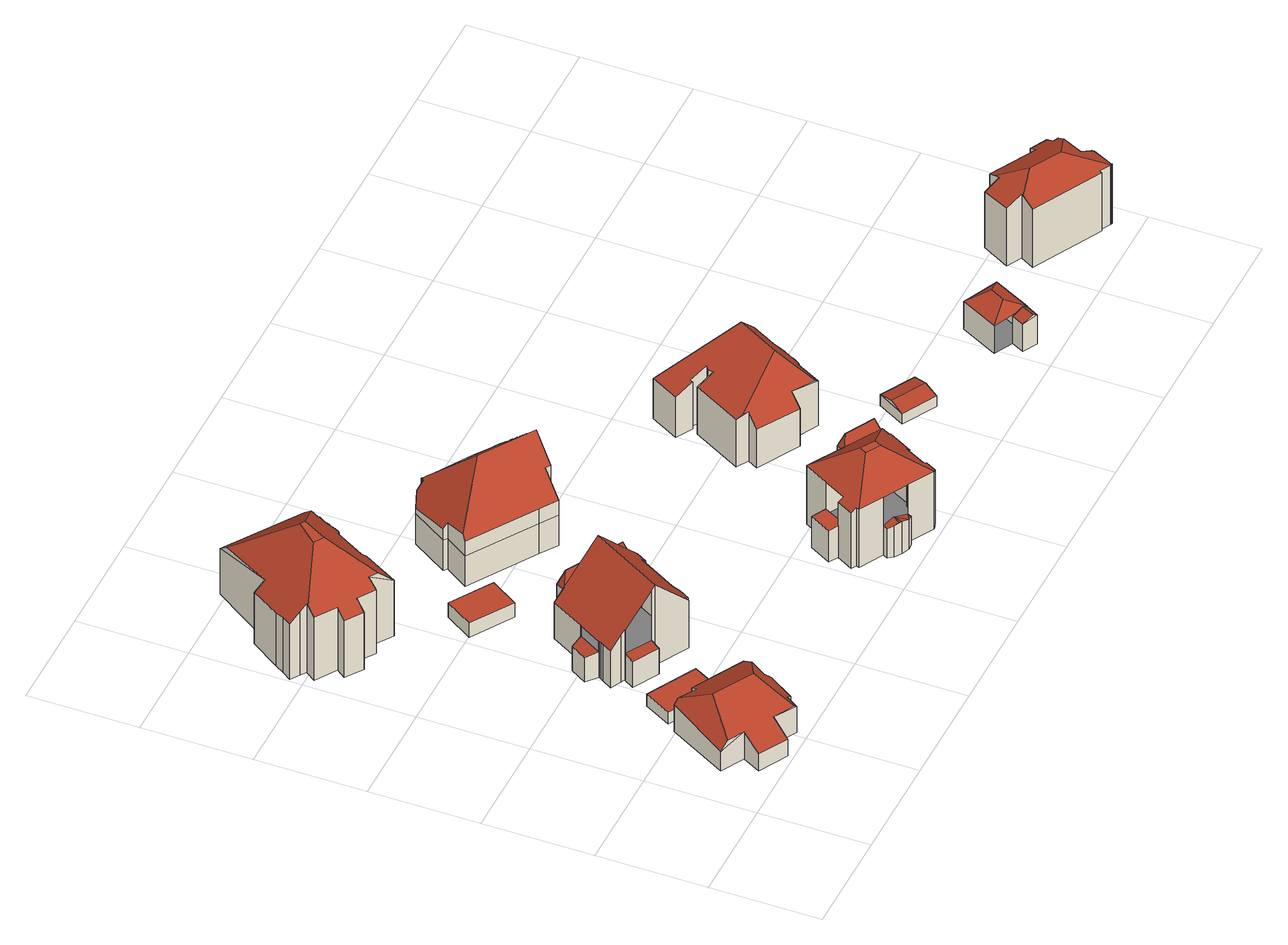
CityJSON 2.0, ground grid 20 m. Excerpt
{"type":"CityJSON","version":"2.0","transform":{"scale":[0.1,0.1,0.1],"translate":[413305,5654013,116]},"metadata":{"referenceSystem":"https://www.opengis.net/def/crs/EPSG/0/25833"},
"CityObjects":{
"building1":{"type":"Building","attributes":{"Dachtyp_tdc":"tdcFreeFormRoof","Gemeindeschluessel":14612000,"Dachneigung":30.55,"QualitaetDacherkennung":59,"Geometrietyp2DReferenz":"3000","measuredHeight":9.79,"function":"31001_9998","roofType":"5000"},"geometry":[{"type":"Solid","lod":"2","boundaries":[[[[0,1,2,3]],[[1,4,5,2]],[[4,6,7,5]],[[6,8,9,7]],[[8,10,11,9]],[[10,12,13,11]],[[12,14,15,13]],[[14,16,17,15]],[[16,18,19,17]],[[18,20,21,19]],[[20,22,23,21]],[[22,24,25,23]],[[24,26,27,25]],[[26,28,29,27]],[[28,0,3,29]],[[30,31,1,0,32]],[[12,33,34,35,20,18,16,14]],[[30,32,28,26,24,22,35,34]],[[33,10,8,6,4,31,30,34]],[[0,28,32]],[[12,10,33]],[[4,1,31]],[[22,20,35]],[[3,2,5,7,9,11,13,15,17,19,21,23,25,27,29]]]],"semantics":{"surfaces":[{"type":"WallSurface"},{"type":"RoofSurface"},{"type":"GroundSurface"}],"values":[[0,0,0,0,0,0,0,0,0,0,0,0,0,0,0,1,1,1,1,0,0,0,0,2]]}}]},
"building2":{"type":"Building","attributes":{"Dachtyp_tdc":"tdcPolyFlatRoof","Gemeindeschluessel":14612000,"Dachneigung":0,"QualitaetDacherkennung":50,"Geometrietyp2DReferenz":"3000","measuredHeight":2.49,"function":"31001_9998","roofType":"1000"},"geometry":[{"type":"Solid","lod":"2","boundaries":[[[[36,37,38,39]],[[37,40,41,38]],[[40,42,43,41]],[[42,44,45,43]],[[44,36,39,45]],[[44,42,40,37,36]],[[39,38,41,43,45]]]],"semantics":{"surfaces":[{"type":"WallSurface"},{"type":"RoofSurface"},{"type":"GroundSurface"}],"values":[[0,0,0,0,0,1,2]]}}]},
"building3":{"type":"Building","attributes":{"Gemeindeschluessel":14612000,"Geometrietyp2DReferenz":"3000","function":"31001_9998","roofType":"9999"},"children":["building3-1","building3-2","building3-3","building3-4"]},
"building3-1":{"type":"BuildingPart","attributes":{"Dachtyp_tdc":"tdcPolyFlatRoof","Dachneigung":9.59,"QualitaetDacherkennung":50,"Geometrietyp2DReferenz":"3000","measuredHeight":5.79,"roofType":"2100"},"parents":["building3"],"geometry":[{"type":"MultiSurface","lod":"2","boundaries":[[[46,47,48,49]],[[47,50,51,48]],[[50,52,53,51]],[[52,50,47,46]],[[49,48,51,53]]],"semantics":{"surfaces":[{"type":"WallSurface"},{"type":"RoofSurface"},{"type":"GroundSurface"}],"values":[0,0,0,1,2]}}]},
"building3-2":{"type":"BuildingPart","attributes":{"Dachtyp_tdc":"tdcGableRoof","Dachneigung":45.93,"QualitaetDacherkennung":42,"Geometrietyp2DReferenz":"3000","measuredHeight":17.17,"roofType":"3100"},"parents":["building3"],"geometry":[{"type":"MultiSurface","lod":"2","boundaries":[[[54,55,56,57]],[[55,58,59,56]],[[58,60,61,59]],[[60,62,63,61]],[[62,64,65,63]],[[64,66,67,65]],[[66,68,69,67]],[[68,70,49,69]],[[70,46,49]],[[71,72,73,53,52]],[[72,74,75,73]],[[74,76,77,75]],[[76,78,79,77]],[[78,80,81,79]],[[80,82,83,81]],[[82,84,85,86,83]],[[87,88,89,90,91]],[[88,92,93,89]],[[92,94,95,96,93]],[[97,98,99,100,101]],[[98,54,57,99]],[[102,94,92,88,87,84,82,80,78,76,74,72,71,70,68]],[[68,66,64,62,60,58,55,54,98,97,102]],[[57,56,59,61,63,65,67,69,49,53,73,75,77,79,81,83,86,90,89,93,96,103,104,100,99]]],"semantics":{"surfaces":[{"type":"WallSurface"},{"type":"RoofSurface"},{"type":"GroundSurface"}],"values":[0,0,0,0,0,0,0,0,0,0,0,0,0,0,0,0,0,0,0,0,0,1,1,2]}}]},
"building3-3":{"type":"BuildingPart","attributes":{"Dachtyp_tdc":"tdcPolyFlatRoof","Dachneigung":3.88,"QualitaetDacherkennung":63,"Geometrietyp2DReferenz":"3000","measuredHeight":5.46,"roofType":"2100"},"parents":["building3"],"geometry":[{"type":"MultiSurface","lod":"2","boundaries":[[[105,91,90,89]],[[85,106,107,86]],[[106,108,109,107]],[[106,85,91,105,108]],[[109,89,90,86,107]],[[108,105,89,109]]],"semantics":{"surfaces":[{"type":"WallSurface"},{"type":"RoofSurface"},{"type":"GroundSurface"}],"values":[0,0,0,1,2,0]}}]},
"building3-4":{"type":"BuildingPart","attributes":{"Dachtyp_tdc":"tdcFreeFormRoof","Dachneigung":72.08,"QualitaetDacherkennung":20,"Geometrietyp2DReferenz":"3000","measuredHeight":12.22,"roofType":"5000"},"parents":["building3"],"geometry":[{"type":"MultiSurface","lod":"2","boundaries":[[[110,111,112,113]],[[111,114,115,112]],[[114,116,117,115]],[[116,101,100,117]],[[95,118,119,96]],[[118,110,113,119]],[[120,101,116,114,121]],[[114,111,110,118,122,121]],[[118,95,122]],[[95,123,120,121,122]],[[113,112,115,117,100,104,103,96,119]]],"semantics":{"surfaces":[{"type":"WallSurface"},{"type":"RoofSurface"},{"type":"GroundSurface"}],"values":[0,0,0,0,0,0,1,1,1,1,2]}}]},
"building4":{"type":"Building","attributes":{"Dachtyp_tdc":"tdcFreeFormRoof","Gemeindeschluessel":14612000,"Dachneigung":44.64,"QualitaetDacherkennung":24,"Geometrietyp2DReferenz":"3000","measuredHeight":19.55,"function":"31001_9998","roofType":"5000"},"geometry":[{"type":"Solid","lod":"2","boundaries":[[[[124,125,126,127]],[[125,128,129,126]],[[128,130,131,129]],[[130,132,133,131]],[[132,134,135,133]],[[134,136,137,135]],[[136,138,139,137]],[[138,140,141,139]],[[140,142,143,141]],[[142,144,145,143]],[[144,146,147,145]],[[146,148,149,147]],[[148,150,151,149]],[[150,152,153,151]],[[152,154,155,153]],[[154,156,157,155]],[[156,158,159,157]],[[158,160,161,159]],[[160,162,163,161]],[[164,165,166,167]],[[165,168,169,166]],[[168,170,171,169]],[[162,172,173,163]],[[172,174,175,173]],[[174,176,177,175]],[[176,178,179,177]],[[178,180,181,179]],[[180,182,183,181]],[[182,184,185,183]],[[184,186,187,185]],[[186,188,189,187]],[[188,190,191,189]],[[190,192,193,191]],[[192,194,195,193]],[[194,196,197,195]],[[196,198,199,197]],[[198,200,201,199]],[[200,202,203,201]],[[202,164,167,203]],[[204,205,164,202,206,207]],[[170,208,209,171]],[[208,210,211,209]],[[210,212,213,211]],[[212,214,215,213]],[[214,216,217,215]],[[216,218,219,217]],[[218,220,221,219]],[[220,222,223,221]],[[222,224,225,223]],[[224,226,227,225]],[[226,228,229,227]],[[228,124,127,229]],[[160,158,156,154,152,150,148,146,144,142,140,138,136,134,132,130,128,125,124,228,226,224,222,220,218,216,214,212,210,208,170,168,165,205,204,230,231,172,162]],[[180,178,176,174,231,230,232,233,186,184,182]],[[207,206,200,198,196,194,192,190,188,233,232]],[[230,204,207,232]],[[188,186,233]],[[165,164,205]],[[174,172,231]],[[202,200,206]],[[167,166,169,171,209,211,213,215,217,219,221,223,225,227,229,127,126,129,131,133,135,137,139,141,143,145,147,149,151,153,155,157,159,161,163,173,175,177,179,181,183,185,187,189,191,193,195,197,199,201,203]]]],"semantics":{"surfaces":[{"type":"WallSurface"},{"type":"RoofSurface"},{"type":"GroundSurface"}],"values":[[0,0,0,0,0,0,0,0,0,0,0,0,0,0,0,0,0,0,0,0,0,0,0,0,0,0,0,0,0,0,0,0,0,0,0,0,0,0,0,1,0,0,0,0,0,0,0,0,0,0,0,0,1,1,1,1,0,0,0,0,2]]}}]},
"building5":{"type":"Building","attributes":{"Dachtyp_tdc":"tdcPolyFlatRoof","Gemeindeschluessel":14612000,"Dachneigung":0,"QualitaetDacherkennung":0,"Geometrietyp2DReferenz":"3000","BezugspunktDach":"2000","measuredHeight":3,"function":"31001_9998"},"geometry":[{"type":"MultiSurface","lod":"2","boundaries":[[[234,235,236,237]],[[237,236,238,239]],[[236,235,240,238]],[[235,234,241,240]],[[234,237,239,241]],[[239,238,240,241]]],"semantics":{"surfaces":[{"type":"RoofSurface"},{"type":"WallSurface"},{"type":"GroundSurface"}],"values":[0,1,1,1,1,2]}}]},
"building6":{"type":"Building","attributes":{"Dachtyp_tdc":"tdcFreeFormRoof","Gemeindeschluessel":14612000,"Dachneigung":44.81,"QualitaetDacherkennung":32,"Geometrietyp2DReferenz":"3000","measuredHeight":18.21,"function":"31001_9998","roofType":"5000"},"geometry":[{"type":"Solid","lod":"2","boundaries":[[[[242,243,244,245]],[[246,247,243,242]],[[245,244,248,249]],[[249,248,250,251,252]],[[253,254,247,246]],[[252,251,255,256]],[[256,255,257,258]],[[258,257,259,260]],[[260,259,261,262]],[[262,261,263,264]],[[264,263,265,266]],[[266,265,267,268]],[[268,267,269,270]],[[271,272,273,274,275,276,277,278,279,280,281,282,283,284,285,286,287,288,289,290,291,292,293,294,295,296,297,298,299,300,301,302,303,304,305,306,307,308,309,310,311,312,313,314,315,316,317,318,319,320,321,322,323,324,325,326,327,328,329,330,331,332,333,334,335,336,337,338,339]],[[340,341,342,254,253]],[[343,344,339,338]],[[344,345,271,339]],[[346,269,267,265,263,261,259,257,255,251,250,347]],[[247,254,342,347,250,248,244,243]],[[341,348,349,350,351,352,353,354,355,356,357,358,359,360,361,362,363,364,365,366,367,368,369,370,371,372,373,374,375,376,377,378,379,380,381,382,383,384,385,386,387,388,389,390,391,392,393,394,395,396,397,398,399,400,401,402,346,347,342]],[[270,269,346,402,403]],[[403,402,401,404]],[[404,401,400,405]],[[400,399,405]],[[405,399,398,406]],[[406,398,397,407]],[[407,397,396,408]],[[408,396,395,409]],[[409,395,394,410]],[[410,394,393,411]],[[412,392,391,413]],[[411,393,392,412]],[[413,391,390,414]],[[414,390,389,415]],[[415,389,388,416]],[[416,388,387,417]],[[417,387,386,418]],[[418,386,385,419]],[[419,385,384,343]],[[343,384,383,344]],[[344,383,382,345]],[[345,382,381,420]],[[420,381,380,421]],[[421,380,379,422]],[[422,379,378,423]],[[423,378,377,424]],[[424,377,376]],[[425,375,374,426]],[[376,375,425]],[[426,374,373,427]],[[427,373,372,428]],[[428,372,371,429]],[[429,371,370,430]],[[430,370,369,431]],[[431,369,368,432]],[[432,368,367,433]],[[433,367,366,434]],[[434,366,365,435]],[[435,365,364,436]],[[436,364,363,437]],[[437,363,362,438]],[[438,362,361,439]],[[439,361,360,440]],[[440,360,359,441]],[[441,359,358,442]],[[442,358,357,443]],[[443,357,356,444]],[[444,356,355,445]],[[445,355,354,446]],[[446,354,353,447]],[[447,353,352,448]],[[448,352,351,449]],[[449,351,350,450]],[[450,350,349,451]],[[451,349,348,452]],[[452,348,341,340]],[[345,420,272,271]],[[420,421,273,272]],[[421,422,274,273]],[[422,423,275,274]],[[423,424,276,275]],[[424,376,277,276]],[[376,425,278,277]],[[425,426,279,278]],[[426,427,280,279]],[[427,428,281,280]],[[428,429,282,281]],[[429,430,283,282]],[[430,431,284,283]],[[431,432,285,284]],[[432,433,286,285]],[[433,434,287,286]],[[434,435,288,287]],[[435,436,289,288]],[[436,437,290,289]],[[437,438,291,290]],[[438,439,292,291]],[[439,440,293,292]],[[440,441,294,293]],[[441,442,295,294]],[[442,443,296,295]],[[443,444,297,296]],[[444,445,298,297]],[[445,446,299,298]],[[446,447,300,299]],[[447,448,301,300]],[[448,449,302,301]],[[449,450,303,302]],[[450,451,304,303]],[[451,452,305,304]],[[452,340,306,305]],[[340,253,307,306]],[[253,246,308,307]],[[246,242,309,308]],[[242,245,310,309]],[[245,249,311,310]],[[249,252,312,311]],[[252,256,313,312]],[[256,258,314,313]],[[258,260,315,314]],[[260,262,316,315]],[[262,264,317,316]],[[264,266,318,317]],[[266,268,319,318]],[[268,270,320,319]],[[270,403,321,320]],[[403,404,322,321]],[[404,405,323,322]],[[405,406,324,323]],[[406,407,325,324]],[[407,408,326,325]],[[408,409,327,326]],[[409,410,328,327]],[[410,411,329,328]],[[411,412,330,329]],[[412,413,331,330]],[[413,414,332,331]],[[414,415,333,332]],[[415,416,334,333]],[[416,417,335,334]],[[417,418,336,335]],[[418,419,337,336]],[[419,343,338,337]]]],"semantics":{"surfaces":[{"type":"WallSurface"},{"type":"GroundSurface"},{"type":"RoofSurface"}],"values":[[0,0,0,0,0,0,0,0,0,0,0,0,0,1,0,0,0,2,2,2,0,0,0,0,0,0,0,0,0,0,0,0,0,0,0,0,0,0,0,0,0,0,0,0,0,0,0,0,0,0,0,0,0,0,0,0,0,0,0,0,0,0,0,0,0,0,0,0,0,0,0,0,0,0,0,0,0,0,0,0,0,0,0,0,0,0,0,0,0,0,0,0,0,0,0,0,0,0,0,0,0,0,0,0,0,0,0,0,0,0,0,0,0,0,0,0,0,0,0,0,0,0,0,0,0,0,0,0,0,0,0,0,0,0,0,0,0,0,0,0,0,0,0]]}}]},
"building7":{"type":"Building","attributes":{"Gemeindeschluessel":14612000,"Geometrietyp2DReferenz":"3000","function":"31001_9998","roofType":"9999"},"children":["building7-1","building7-2","building7-3","building7-4"]},
"building7-1":{"type":"BuildingPart","attributes":{"Dachtyp_tdc":"tdcFreeFormRoof","Dachneigung":72.02,"QualitaetDacherkennung":18,"Geometrietyp2DReferenz":"3000","measuredHeight":14.1,"roofType":"5000"},"parents":["building7"],"geometry":[{"type":"MultiSurface","lod":"2","boundaries":[[[453,454,455,456]],[[454,457,458,455]],[[459,453,456,460]],[[457,454,461]],[[462,461,454,453]],[[462,453,459]],[[459,457,461,462]],[[456,455,458,460]]],"semantics":{"surfaces":[{"type":"WallSurface"},{"type":"RoofSurface"},{"type":"GroundSurface"}],"values":[0,0,0,1,1,1,1,2]}}]},
"building7-2":{"type":"BuildingPart","attributes":{"Dachtyp_tdc":"tdcCutTentRoof","Dachneigung":37.07,"QualitaetDacherkennung":73,"Geometrietyp2DReferenz":"3000","measuredHeight":16.95,"roofType":"9999"},"parents":["building7"],"geometry":[{"type":"MultiSurface","lod":"2","boundaries":[[[463,464,465,466]],[[464,467,468,465]],[[467,469,470,468]],[[469,471,472,470]],[[471,473,474,472]],[[473,475,476,474]],[[475,477,478,476]],[[477,479,480,481,478]],[[482,483,484,485,486]],[[483,487,488,484]],[[487,489,490,488]],[[489,491,492,493,490]],[[494,495,496]],[[494,497,498,495]],[[497,499,459,460,498]],[[500,463,466,458,457]],[[477,475,473,471,469,467,464,463,500,501,502]],[[483,482,479,477,502,503]],[[497,494,504,491,489,487,483,503,505]],[[500,499,497,505,501]],[[505,503,502,501]],[[466,465,468,470,472,474,476,478,481,485,484,488,490,493,506,495,498,460,458]]],"semantics":{"surfaces":[{"type":"WallSurface"},{"type":"RoofSurface"},{"type":"GroundSurface"}],"values":[0,0,0,0,0,0,0,0,0,0,0,0,0,0,0,0,1,1,1,1,1,2]}}]},
"building7-3":{"type":"BuildingPart","attributes":{"Dachtyp_tdc":"tdcPolyFlatRoof","Dachneigung":0,"QualitaetDacherkennung":55,"Geometrietyp2DReferenz":"3000","measuredHeight":6.65,"roofType":"1000"},"parents":["building7"],"geometry":[{"type":"MultiSurface","lod":"2","boundaries":[[[507,508,509,510]],[[508,496,495,509]],[[492,507,510,493]],[[492,511,496,508,507]],[[510,509,495,506,493]]],"semantics":{"surfaces":[{"type":"WallSurface"},{"type":"RoofSurface"},{"type":"GroundSurface"}],"values":[0,0,0,1,2]}}]},
"building7-4":{"type":"BuildingPart","attributes":{"Dachtyp_tdc":"tdcFreeFormRoof","Dachneigung":22.19,"QualitaetDacherkennung":29,"Geometrietyp2DReferenz":"3000","measuredHeight":6.98,"roofType":"5000"},"parents":["building7"],"geometry":[{"type":"MultiSurface","lod":"2","boundaries":[[[480,512,513,481]],[[512,514,515,513]],[[514,516,517,515]],[[516,518,519,517]],[[518,520,521,519]],[[520,486,485,521]],[[480,514,512]],[[522,514,480]],[[522,516,514]],[[516,522,523]],[[518,523,522,486,520]],[[518,516,523]],[[481,513,515,517,519,521,485]]],"semantics":{"surfaces":[{"type":"WallSurface"},{"type":"RoofSurface"},{"type":"GroundSurface"}],"values":[0,0,0,0,0,0,1,1,1,1,1,0,2]}}]},
"building8":{"type":"Building","attributes":{"Dachtyp_tdc":"tdcFreeFormRoof","Gemeindeschluessel":14612000,"Dachneigung":24.79,"QualitaetDacherkennung":20,"Geometrietyp2DReferenz":"3000","measuredHeight":15.37,"function":"31001_9998","roofType":"5000"},"geometry":[{"type":"Solid","lod":"2","boundaries":[[[[524,525,526,527]],[[525,528,529,526]],[[528,530,531,529]],[[530,532,533,531]],[[532,534,535,533]],[[534,536,537,535]],[[536,538,539,537]],[[538,540,541,539]],[[540,542,543,541]],[[542,544,545,543]],[[544,546,547,545]],[[546,548,549,547]],[[548,550,551,549]],[[550,552,553,551]],[[552,554,555,553]],[[554,556,557,555]],[[556,558,559,557]],[[558,560,561,559]],[[560,562,563,561]],[[562,564,565,563]],[[564,566,567,565]],[[566,568,569,567]],[[568,570,571,569]],[[570,524,527,571]],[[572,573,554,552]],[[530,528,574,575,576,534,532]],[[575,572,552,550,548,546,544,542,540,538,536,576]],[[556,573,572,575,574,525,524,570,568,566,564,562,560,558]],[[528,525,574]],[[556,554,573]],[[536,534,576]],[[527,526,529,531,533,535,537,539,541,543,545,547,549,551,553,555,557,559,561,563,565,567,569,571]]]],"semantics":{"surfaces":[{"type":"WallSurface"},{"type":"RoofSurface"},{"type":"GroundSurface"}],"values":[[0,0,0,0,0,0,0,0,0,0,0,0,0,0,0,0,0,0,0,0,0,0,0,0,1,1,1,1,0,0,0,2]]}}]},
"building9":{"type":"Building","attributes":{"Dachtyp_tdc":"tdcGableRoof","Gemeindeschluessel":14612000,"Dachneigung":14.24,"QualitaetDacherkennung":50,"Geometrietyp2DReferenz":"3000","measuredHeight":2.98,"function":"31001_9998","roofType":"3100"},"geometry":[{"type":"Solid","lod":"2","boundaries":[[[[577,578,579,580]],[[578,581,582,579]],[[581,583,584,582]],[[583,577,580,584]],[[581,578,585]],[[577,583,586]],[[578,577,586,585]],[[583,581,585,586]],[[580,579,582,584]]]],"semantics":{"surfaces":[{"type":"WallSurface"},{"type":"RoofSurface"},{"type":"GroundSurface"}],"values":[[0,0,0,0,0,0,1,1,2]]}}]},
"building10":{"type":"Building","attributes":{"Gemeindeschluessel":14612000,"Geometrietyp2DReferenz":"3000","function":"31001_9998","roofType":"9999"},"children":["building10-1","building10-2"]},
"building10-1":{"type":"BuildingPart","attributes":{"Dachtyp_tdc":"tdcGableRoof","Dachneigung":21.12,"QualitaetDacherkennung":58,"Geometrietyp2DReferenz":"3000","measuredHeight":6.68,"roofType":"3100"},"parents":["building10"],"geometry":[{"type":"MultiSurface","lod":"2","boundaries":[[[587,588,589,590]],[[591,592,593,594]],[[592,587,590,593]],[[591,588,595]],[[587,592,596]],[[588,587,596,595]],[[592,591,595,596]],[[590,589,594,593]]],"semantics":{"surfaces":[{"type":"WallSurface"},{"type":"RoofSurface"},{"type":"GroundSurface"}],"values":[0,0,0,0,0,1,1,2]}}]},
"building10-2":{"type":"BuildingPart","attributes":{"Dachtyp_tdc":"tdcHipRoof","Dachneigung":24.64,"QualitaetDacherkennung":84,"Geometrietyp2DReferenz":"3000","measuredHeight":7.65,"roofType":"3200"},"parents":["building10"],"geometry":[{"type":"MultiSurface","lod":"2","boundaries":[[[597,598,599,600]],[[598,601,602,599]],[[601,603,591,594,602]],[[601,598,604]],[[597,603,605]],[[598,597,605,604]],[[603,601,604,605]],[[600,599,602,594,589]]],"semantics":{"surfaces":[{"type":"WallSurface"},{"type":"RoofSurface"},{"type":"GroundSurface"}],"values":[0,0,0,1,1,1,1,2]}}]},
"building11":{"type":"Building","attributes":{"Dachtyp_tdc":"tdcFreeFormRoof","Gemeindeschluessel":14612000,"Dachneigung":26.4,"QualitaetDacherkennung":54,"Geometrietyp2DReferenz":"3000","measuredHeight":15.22,"function":"31001_9998","roofType":"5000"},"geometry":[{"type":"Solid","lod":"2","boundaries":[[[[606,607,608,609]],[[607,610,611,608]],[[610,612,613,611]],[[612,614,615,613]],[[614,616,617,615]],[[616,618,619,617]],[[618,620,621,619]],[[620,622,623,621]],[[622,624,625,623]],[[624,626,627,625]],[[626,628,629,627]],[[628,630,631,629]],[[630,632,633,631]],[[632,634,635,633]],[[634,636,637,635]],[[636,638,637]],[[638,639,640,637]],[[639,641,642,640]],[[641,643,644,642]],[[643,645,646,644]],[[645,647,648,646]],[[647,649,650,648]],[[649,651,652,650]],[[651,653,652]],[[653,654,655,652]],[[654,656,657,655]],[[656,658,659,657]],[[658,660,661,659]],[[660,662,663,661]],[[662,664,665,663]],[[664,666,667,665]],[[666,668,669,667]],[[668,670,671,669]],[[670,672,673,671]],[[672,674,675,673]],[[674,676,675]],[[676,677,678,675]],[[677,679,680,678]],[[679,681,682,680]],[[681,683,682]],[[683,606,609,682]],[[684,685,620,618,616,614,686]],[[634,687,688,683,681,679,677,676,674,672,670,668,666,664,662,660,658,656,654,653,651,649,647,645,643,641,639,638,636]],[[683,688,684,686,612,610,607,606]],[[687,632,630,628,626,624,622,685,684,688]],[[614,612,686]],[[634,632,687]],[[622,620,685]],[[608,611,613,615,617,619,621,623,625,627,629,631,633,635,637,640,642,644,646,648,650,652,655,657,659,661,663,665,667,669,671,673,675,678,680,682,609]]]],"semantics":{"surfaces":[{"type":"WallSurface"},{"type":"RoofSurface"},{"type":"GroundSurface"}],"values":[[0,0,0,0,0,0,0,0,0,0,0,0,0,0,0,0,0,0,0,0,0,0,0,0,0,0,0,0,0,0,0,0,0,0,0,0,0,0,0,0,0,1,1,1,1,0,0,0,2]]}}]}
},
"vertices":[
[70,94,53],[130,202,69],[130,202,13],[70,94,13],[171,179,79],[171,179,13],[178,192,71],[178,192,13],[226,166,71],[226,166,13],[272,141,71],[272,141,13],[247,95,79],[247,95,13],[260,87,64],[260,87,13],[235,42,58],[235,42,13],[218,41,71],[218,41,13],[206,19,68],[206,19,13],[164,42,71],[164,42,13],[146,9,49],[146,9,13],[94,38,49],[94,38,13],[112,71,71],[112,71,13],[135,136,111],[137,198,80],[82,87,71],[262,122,83],[208,96,111],[203,21,71],
[137,215,43],[165,265,43],[165,265,18],[137,215,18],[254,217,43],[254,217,18],[226,166,43],[226,166,18],[178,192,43],[178,192,18],
[256,296,75],[245,278,72],[245,278,18],[256,296,18],[198,304,72],[198,304,18],[209,322,75],[209,322,18],
[397,367,108],[385,369,120],[385,369,18],[397,367,18],[345,298,120],[345,298,18],[352,288,108],[352,288,18],[342,268,106],[342,268,18],[327,268,120],[327,268,18],[323,259,119],[323,259,18],[263,292,189],[263,292,18],[256,296,181],[209,322,125],[209,323,125],[209,323,18],[203,326,118],[203,326,18],[183,336,95],[183,336,18],[193,354,95],[193,354,18],[196,359,95],[196,359,18],[199,363,95],[199,363,18],[199,364,95],[199,364,72],[199,364,18],[223,405,95],[223,406,95],[223,406,18],[223,405,18],[223,405,72],[259,468,95],[259,468,18],[277,458,117],[277,458,108],[277,458,18],[407,389,110],[409,387,108],[409,387,18],[407,389,18],[407,389,77],[339,425,189],[339,425,18],[399,393,18],
[223,406,72],[179,380,70],[179,380,18],[197,410,70],[197,410,18],
[309,464,108],[350,442,108],[350,442,18],[309,464,18],[408,410,108],[408,410,18],[402,400,110],[402,400,18],[288,476,108],[288,476,18],[399,393,108],[395,406,137],[292,462,140],[339,425,108],
[265,856,115],[264,855,115],[264,855,10],[265,856,10],[264,854,115],[264,854,10],[263,852,115],[263,852,10],[262,851,115],[262,851,10],[261,849,115],[261,849,10],[260,848,116],[260,848,10],[258,847,116],[258,847,10],[257,846,117],[257,846,10],[256,846,117],[256,846,10],[255,845,118],[255,845,10],[253,844,119],[253,844,10],[252,844,120],[252,844,10],[250,843,121],[250,843,10],[249,843,122],[249,843,10],[247,842,123],[247,842,10],[246,842,125],[246,842,10],[244,842,126],[244,842,10],[206,785,132],[206,785,10],[216,779,121],[216,779,10],[291,921,107],[270,889,126],[270,889,10],[291,921,10],[274,887,122],[274,887,10],[264,873,123],[264,873,10],[171,712,128],[171,712,10],[131,739,158],[131,739,10],[120,721,145],[120,721,10],[89,742,145],[89,742,10],[76,724,131],[76,724,10],[45,745,131],[45,745,10],[57,762,144],[57,762,10],[19,787,144],[19,787,10],[32,806,156],[32,806,10],[22,813,145],[22,813,10],[5,824,128],[5,824,10],[17,841,126],[17,841,10],[27,857,124],[27,857,10],[64,912,119],[64,912,10],[80,900,137],[80,900,10],[155,1011,107],[155,1011,10],[166,866,205],[280,904,124],[141,992,127],[157,872,205],[265,873,123],[265,873,10],[265,871,122],[265,871,10],[266,870,121],[266,870,10],[266,868,120],[266,868,10],[266,867,119],[266,867,10],[266,865,118],[266,865,10],[266,864,117],[266,864,10],[266,862,116],[266,862,10],[266,861,116],[266,861,10],[266,859,115],[266,859,10],[265,858,115],[265,858,10],[142,822,205],[146,729,158],[125,833,205],[29,802,156],
[281,547,49],[314,598,49],[239,646,49],[206,595,49],[239,646,19],[206,595,19],[314,598,19],[281,547,19],
[470,551,85],[470,551,116],[439,572,116],[439,572,85],[491,584,85],[491,584,158],[318,650,116],[318,650,85],[323,657,125],[346,693,118],[346,693,85],[500,578,85],[500,578,158],[340,698,109],[340,698,85],[382,765,96],[382,765,85],[408,774,111],[408,774,85],[419,767,126],[419,767,85],[420,768,126],[420,768,85],[420,769,126],[420,769,85],[421,770,126],[421,770,85],[422,771,126],[422,771,85],[461,760,20],[466,768,20],[522,733,20],[529,744,20],[549,731,20],[552,735,20],[575,720,20],[580,701,20],[571,689,20],[562,677,20],[563,675,20],[564,673,20],[564,671,20],[564,669,20],[565,667,20],[565,665,20],[564,663,20],[564,661,20],[564,659,20],[563,657,20],[563,655,20],[562,654,20],[561,651,20],[559,649,20],[558,647,20],[557,646,20],[555,645,20],[554,643,20],[552,642,20],[550,641,20],[549,640,20],[547,639,20],[545,639,20],[543,638,20],[541,638,20],[539,637,20],[500,578,20],[491,584,20],[470,551,20],[439,572,20],[318,650,20],[346,693,20],[340,698,20],[382,765,20],[408,774,20],[419,767,20],[420,768,20],[420,769,20],[421,770,20],[422,771,20],[423,771,20],[424,772,20],[425,773,20],[426,774,20],[428,774,20],[429,775,20],[430,775,20],[432,775,20],[433,775,20],[434,775,20],[435,775,20],[436,775,20],[437,775,20],[438,775,20],[439,774,20],[440,774,20],[441,773,20],[442,773,20],[444,772,20],[539,637,85],[539,637,174],[523,613,203],[442,773,85],[444,772,85],[461,760,85],[423,771,126],[428,675,203],[541,638,172],[543,638,171],[545,639,169],[547,639,168],[549,640,166],[550,641,164],[552,642,163],[554,643,161],[555,645,159],[557,646,157],[558,647,155],[559,649,153],[561,651,150],[562,654,148],[563,655,146],[563,657,144],[564,659,142],[564,661,140],[564,663,138],[565,665,137],[565,667,135],[564,669,134],[564,671,132],[564,673,131],[563,675,130],[562,677,128],[571,689,114],[580,701,99],[575,720,85],[552,735,86],[549,731,91],[529,744,91],[522,733,104],[466,768,104],[461,760,114],[444,772,114],[442,773,114],[441,773,114],[440,774,114],[439,774,114],[438,775,114],[437,775,115],[436,775,115],[435,775,115],[434,775,116],[433,775,117],[432,775,117],[430,775,118],[429,775,120],[428,774,120],[426,774,121],[425,773,122],[425,773,123],[424,772,124],[423,771,125],[423,771,85],[424,772,85],[425,773,85],[426,774,85],[428,774,85],[429,775,85],[430,775,85],[432,775,85],[433,775,85],[434,775,85],[435,775,85],[436,775,85],[437,775,85],[438,775,85],[439,774,85],[440,774,85],[441,773,85],[466,768,85],[522,733,85],[529,744,85],[549,731,85],[552,735,85],[580,701,85],[571,689,85],[562,677,85],[563,675,85],[564,673,85],[564,671,85],[564,669,85],[565,667,85],[565,665,85],[564,663,85],[564,661,85],[564,659,85],[563,657,85],[563,655,85],[562,654,85],[561,651,85],[559,649,85],[558,647,85],[557,646,85],[555,645,85],[554,643,85],[552,642,85],[550,641,85],[549,640,85],[547,639,85],[545,639,85],[543,638,85],[541,638,85],
[762,187,125],[831,150,125],[831,150,11],[762,187,11],[822,134,125],[822,134,11],[754,171,125],[754,171,11],[819,146,152],[766,175,152],
[814,119,133],[819,117,129],[819,117,11],[814,119,11],[795,74,129],[795,74,11],[791,77,133],[791,77,11],[771,40,133],[771,40,11],[779,37,126],[779,37,11],[769,18,126],[769,18,11],[757,14,133],[757,14,11],[710,40,134],[710,40,71],[710,40,11],[665,64,134],[621,88,135],[621,88,11],[665,64,11],[665,64,73],[623,94,135],[623,94,11],[614,99,128],[614,99,11],[631,129,128],[631,129,78],[631,129,11],[662,164,135],[662,164,11],[662,164,78],[687,208,136],[687,208,11],[754,171,134],[822,134,133],[739,110,180],[732,98,180],[705,112,181],[640,123,135],[712,125,181],[640,123,11],
[614,138,78],[636,178,78],[636,178,11],[614,138,11],[640,123,78],
[706,33,71],[706,33,11],[695,32,74],[695,32,11],[681,38,79],[681,38,11],[668,46,77],[668,46,11],[661,56,73],[661,56,11],[683,54,81],[675,41,81],
[942,333,106],[917,287,106],[917,287,11],[942,333,11],[869,313,113],[869,313,11],[859,294,90],[859,294,11],[782,337,93],[782,337,11],[792,355,116],[792,355,11],[771,368,111],[771,368,11],[821,458,111],[821,458,11],[849,442,126],[849,442,11],[852,452,125],[852,452,11],[859,458,126],[859,458,11],[832,475,111],[832,475,11],[829,470,111],[829,470,11],[799,487,96],[799,487,11],[828,539,96],[828,539,11],[1002,443,88],[1002,443,11],[972,390,107],[972,390,11],[976,381,99],[976,381,11],[977,372,92],[977,372,11],[975,362,88],[975,362,11],[972,353,87],[972,353,11],[966,345,88],[966,345,11],[959,339,92],[959,339,11],[951,335,98],[951,335,11],[939,432,165],[997,434,107],[912,289,111],[896,354,165],[782,361,117],
[1035,129,34],[973,163,34],[973,163,12],[1035,129,12],[1001,214,35],[1001,214,12],[1063,180,35],[1063,180,12],[987,189,42],[1049,155,42],
[1214,55,70],[1226,78,70],[1226,78,12],[1214,55,12],[1253,64,74],[1240,41,74],[1240,41,12],[1253,64,12],[1245,68,79],[1233,45,79],
[1192,96,70],[1228,165,70],[1228,165,12],[1192,96,12],[1289,133,74],[1289,133,12],[1253,64,75],[1253,126,88],[1239,100,88],
[1553,46,143],[1534,57,143],[1534,57,17],[1553,46,17],[1532,53,141],[1532,53,17],[1406,120,141],[1406,120,17],[1420,145,153],[1420,145,17],[1393,160,139],[1393,160,17],[1421,211,135],[1421,211,17],[1448,197,149],[1448,197,17],[1460,219,140],[1460,219,17],[1544,174,140],[1544,174,17],[1551,187,133],[1551,187,17],[1582,171,133],[1582,171,17],[1575,157,140],[1575,157,17],[1585,152,140],[1585,152,17],[1558,101,150],[1558,101,17],[1578,91,140],[1578,91,17],[1578,91,139],[1578,90,139],[1578,90,17],[1579,90,139],[1579,90,17],[1579,89,138],[1579,89,17],[1580,89,138],[1580,89,17],[1580,88,138],[1580,88,17],[1580,87,138],[1580,87,17],[1580,86,138],[1580,86,17],[1580,86,137],[1580,85,137],[1580,85,17],[1580,84,137],[1580,84,17],[1579,84,138],[1579,84,17],[1579,83,138],[1579,83,17],[1560,48,140],[1560,48,17],[1560,47,140],[1560,47,17],[1559,47,140],[1559,47,17],[1559,46,141],[1559,46,17],[1558,46,141],[1558,46,17],[1557,46,141],[1557,46,17],[1556,45,141],[1556,45,17],[1556,45,142],[1555,45,142],[1555,45,17],[1555,46,142],[1555,46,17],[1554,46,142],[1554,46,17],[1554,46,143],[1468,152,169],[1452,205,148],[1418,142,153],[1579,140,147],[1524,121,169]
]}
